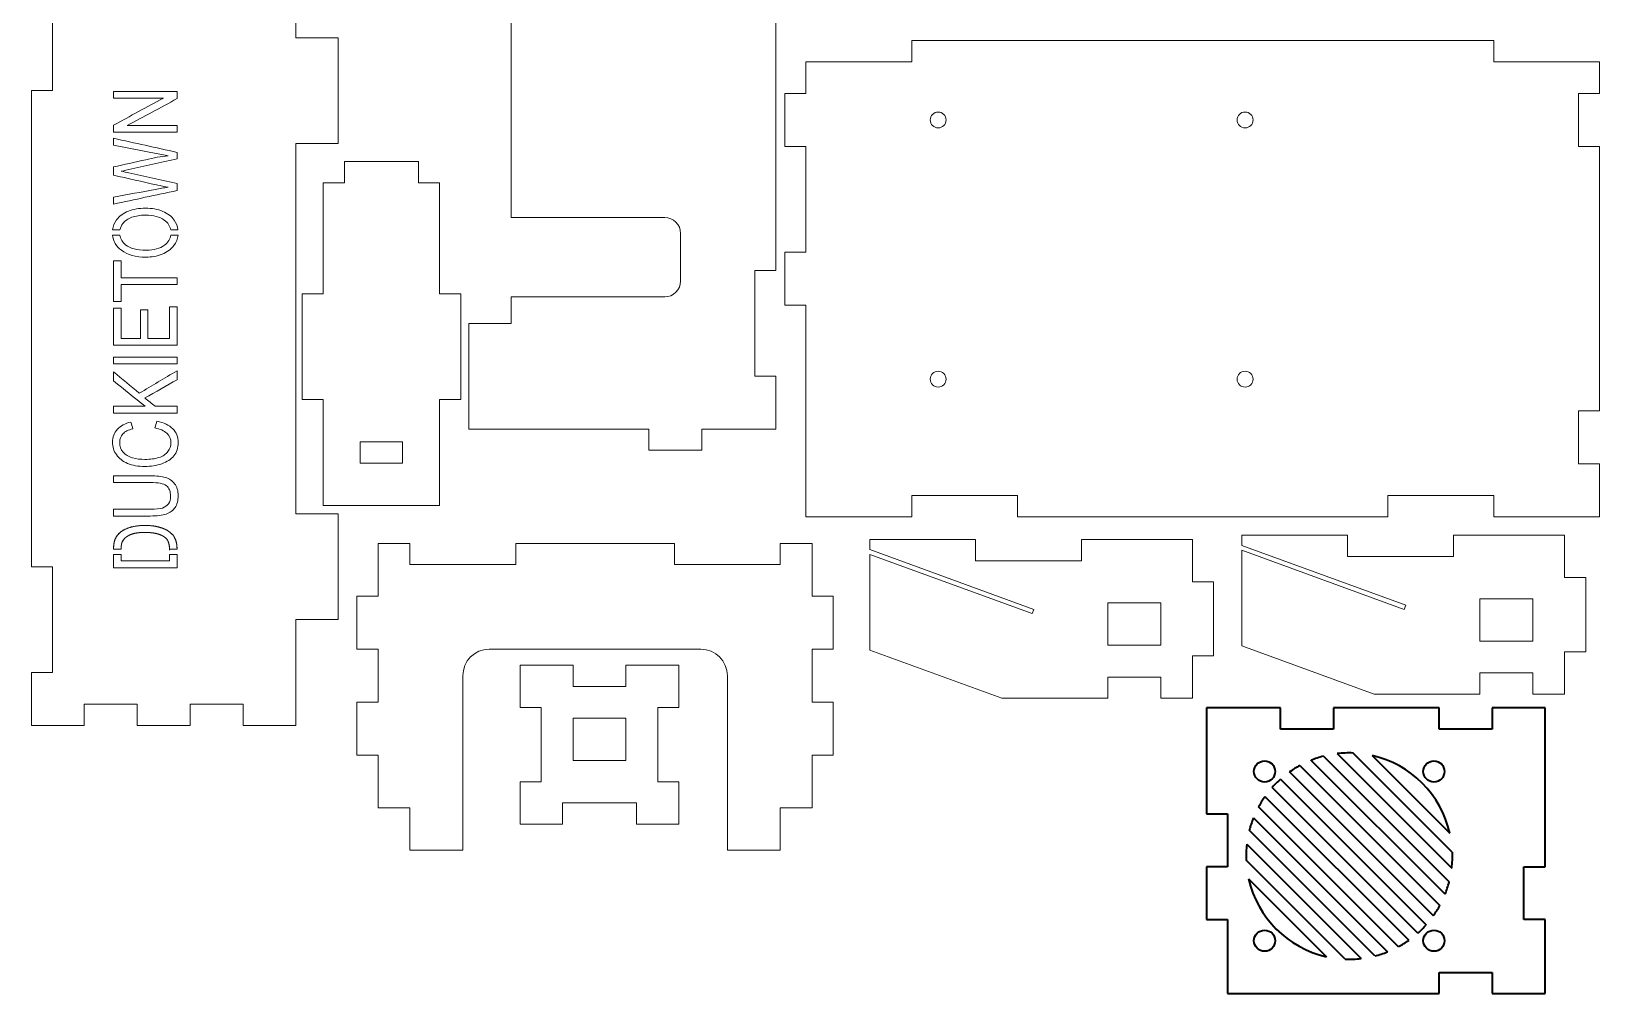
# Model space of a CAD drawing. Header units: millimetres. Extents: x -19 to 277, y -363 to 19.
# Drawn here: x -18.9 to 277.4, y -362.9 to -181 of the extents above; entities that cross this region are included whole.
import ezdxf

# ---------------------------------------------------------------- set-up
doc = ezdxf.new("R2010")
doc.units = ezdxf.units.MM
doc.layers.add('1', color=7, linetype='Continuous', true_color=0xffffff)

msp = doc.modelspace()

# ---------------------------------------------------------------- linework, layer by layer
at = {"layer": '1', "color": 252, "linetype": 'Continuous', "lineweight": 13}
for p, q in [((71.76, -126.16), (71.76, -216.16)), ((71.76, -126.16), (71.76, -216.16)), ((121.76, -226.16), (121.76, -136.16)), ((121.76, -226.16), (121.76, -136.16)), ((31.07, -182.16), (31.07, -162.16)), ((31.07, -182.16), (31.07, -162.16)), ((-14.93, -172.16), (-14.93, -192.16)), ((-14.93, -172.16), (-14.93, -192.16)), ((39.07, -182.16), (31.07, -182.16)), ((39.07, -182.16), (31.07, -182.16)), ((39.07, -202.16), (39.07, -182.16)), ((39.07, -202.16), (39.07, -182.16)), ((257.43, -182.71), (147.43, -182.71)), ((147.43, -182.71), (147.43, -186.71)), ((257.43, -182.71), (147.43, -182.71)), ((147.43, -182.71), (147.43, -186.71)), ((257.43, -186.71), (257.43, -182.71)), ((257.43, -186.71), (257.43, -182.71)), ((127.43, -186.71), (127.43, -192.71)), ((127.43, -186.71), (127.43, -192.71)), ((147.43, -186.71), (127.43, -186.71)), ((147.43, -186.71), (127.43, -186.71)), ((277.43, -186.71), (257.43, -186.71)), ((277.43, -186.71), (257.43, -186.71)), ((277.43, -192.71), (277.43, -186.71)), ((277.43, -192.71), (277.43, -186.71)), ((-14.93, -192.16), (-18.93, -192.16)), ((-18.93, -192.16), (-18.93, -282.16)), ((-14.93, -192.16), (-18.93, -192.16)), ((-18.93, -192.16), (-18.93, -282.16)), ((127.43, -192.71), (123.43, -192.71)), ((123.43, -192.71), (123.43, -202.71)), ((127.43, -192.71), (123.43, -192.71)), ((123.43, -192.71), (123.43, -202.71)), ((273.43, -192.71), (277.43, -192.71)), ((273.43, -202.71), (273.43, -192.71)), ((273.43, -202.71), (273.43, -192.71)), ((273.43, -192.71), (277.43, -192.71)), ((31.07, -202.16), (39.07, -202.16)), ((31.07, -272.16), (31.07, -202.16)), ((31.07, -202.16), (39.07, -202.16)), ((31.07, -272.16), (31.07, -202.16)), ((123.43, -202.71), (127.43, -202.71)), ((123.43, -202.71), (127.43, -202.71)), ((127.43, -202.71), (127.43, -222.71)), ((127.43, -202.71), (127.43, -222.71)), ((277.43, -202.71), (273.43, -202.71)), ((277.43, -202.71), (273.43, -202.71)), ((277.43, -252.71), (277.43, -202.71)), ((277.43, -252.71), (277.43, -202.71)), ((40.22, -205.58), (54.22, -205.58)), ((40.22, -209.58), (40.22, -205.58)), ((40.22, -205.58), (54.22, -205.58)), ((40.22, -209.58), (40.22, -205.58)), ((54.22, -205.58), (54.22, -209.58)), ((54.22, -205.58), (54.22, -209.58)), ((36.22, -230.58), (36.22, -209.58)), ((36.22, -209.58), (40.22, -209.58)), ((36.22, -230.58), (36.22, -209.58)), ((36.22, -209.58), (40.22, -209.58)), ((54.22, -209.58), (58.22, -209.58)), ((54.22, -209.58), (58.22, -209.58)), ((58.22, -209.58), (58.22, -230.58)), ((58.22, -209.58), (58.22, -230.58)), ((71.76, -216.16), (100.76, -216.16)), ((71.76, -216.16), (100.76, -216.16)), ((-2.19, -218.46), (-3.57, -218.46)), ((-2.19, -218.46), (-3.57, -218.46)), ((8.77, -218.46), (7.4, -218.46)), ((8.77, -218.46), (7.4, -218.46)), ((103.76, -219.16), (103.76, -228.16)), ((103.76, -219.16), (103.76, -228.16)), ((-3.59, -219.46), (-2.21, -219.46)), ((-3.59, -219.46), (-2.21, -219.46)), ((7.42, -219.46), (8.79, -219.46)), ((7.42, -219.46), (8.79, -219.46)), ((123.43, -222.71), (123.43, -232.71)), ((123.43, -222.71), (123.43, -232.71)), ((127.43, -222.71), (123.43, -222.71)), ((127.43, -222.71), (123.43, -222.71)), ((117.76, -246.16), (117.76, -226.16)), ((117.76, -226.16), (121.76, -226.16)), ((117.76, -246.16), (117.76, -226.16)), ((117.76, -226.16), (121.76, -226.16)), ((32.22, -250.58), (32.22, -230.58)), ((32.22, -230.58), (36.22, -230.58)), ((32.22, -250.58), (32.22, -230.58)), ((32.22, -230.58), (36.22, -230.58)), ((58.22, -230.58), (62.22, -230.58)), ((58.22, -230.58), (62.22, -230.58)), ((62.22, -230.58), (62.22, -250.58)), ((62.22, -230.58), (62.22, -250.58)), ((71.76, -231.16), (71.76, -236.16)), ((100.76, -231.16), (71.76, -231.16)), ((100.76, -231.16), (71.76, -231.16)), ((71.76, -231.16), (71.76, -236.16)), ((123.43, -232.71), (127.43, -232.71)), ((123.43, -232.71), (127.43, -232.71)), ((127.43, -232.71), (127.43, -272.71)), ((127.43, -232.71), (127.43, -272.71)), ((63.76, -236.16), (63.76, -256.16)), ((71.76, -236.16), (63.76, -236.16)), ((71.76, -236.16), (63.76, -236.16)), ((63.76, -236.16), (63.76, -256.16)), ((121.76, -246.16), (117.76, -246.16)), ((121.76, -246.16), (117.76, -246.16)), ((121.76, -256.16), (121.76, -246.16)), ((121.76, -256.16), (121.76, -246.16)), ((36.22, -250.58), (32.22, -250.58)), ((36.22, -250.58), (32.22, -250.58)), ((36.22, -270.58), (36.22, -250.58)), ((36.22, -270.58), (36.22, -250.58)), ((58.22, -250.58), (58.22, -270.58)), ((62.22, -250.58), (58.22, -250.58)), ((62.22, -250.58), (58.22, -250.58)), ((58.22, -250.58), (58.22, -270.58)), ((273.43, -252.71), (277.43, -252.71)), ((273.43, -252.71), (277.43, -252.71)), ((273.43, -262.71), (273.43, -252.71)), ((273.43, -262.71), (273.43, -252.71)), ((63.76, -256.16), (97.76, -256.16)), ((63.76, -256.16), (97.76, -256.16)), ((97.76, -256.16), (97.76, -260.16)), ((97.76, -256.16), (97.76, -260.16)), ((107.76, -256.16), (121.76, -256.16)), ((107.76, -256.16), (121.76, -256.16)), ((107.76, -260.16), (107.76, -256.16)), ((107.76, -260.16), (107.76, -256.16)), ((51.22, -258.58), (43.22, -258.58)), ((43.22, -258.58), (43.22, -262.58)), ((51.22, -258.58), (43.22, -258.58)), ((43.22, -258.58), (43.22, -262.58)), ((51.22, -262.58), (51.22, -258.58)), ((51.22, -262.58), (51.22, -258.58)), ((97.76, -260.16), (107.76, -260.16)), ((97.76, -260.16), (107.76, -260.16)), ((43.22, -262.58), (51.22, -262.58)), ((43.22, -262.58), (51.22, -262.58)), ((277.43, -262.71), (273.43, -262.71)), ((277.43, -262.71), (273.43, -262.71)), ((277.43, -272.71), (277.43, -262.71)), ((277.43, -272.71), (277.43, -262.71)), ((147.43, -268.71), (167.43, -268.71)), ((147.43, -272.71), (147.43, -268.71)), ((147.43, -272.71), (147.43, -268.71)), ((147.43, -268.71), (167.43, -268.71)), ((167.43, -268.71), (167.43, -272.71)), ((167.43, -268.71), (167.43, -272.71)), ((237.43, -272.71), (237.43, -268.71)), ((237.43, -272.71), (237.43, -268.71)), ((237.43, -268.71), (257.43, -268.71)), ((237.43, -268.71), (257.43, -268.71)), ((257.43, -268.71), (257.43, -272.71)), ((257.43, -268.71), (257.43, -272.71)), ((39.07, -272.16), (31.07, -272.16)), ((39.07, -272.16), (31.07, -272.16)), ((58.22, -270.58), (36.22, -270.58)), ((58.22, -270.58), (36.22, -270.58)), ((39.07, -292.16), (39.07, -272.16)), ((39.07, -292.16), (39.07, -272.16)), ((127.43, -272.71), (147.43, -272.71)), ((127.43, -272.71), (147.43, -272.71)), ((167.43, -272.71), (237.43, -272.71)), ((167.43, -272.71), (237.43, -272.71)), ((257.43, -272.71), (277.43, -272.71)), ((257.43, -272.71), (277.43, -272.71)), ((52.6, -277.76), (46.6, -277.76)), ((52.6, -277.76), (46.6, -277.76)), ((46.6, -277.76), (46.6, -287.76)), ((46.6, -277.76), (46.6, -287.76)), ((52.6, -281.76), (52.6, -277.76)), ((52.6, -281.76), (52.6, -277.76)), ((102.6, -277.76), (72.6, -277.76)), ((102.6, -277.76), (72.6, -277.76)), ((72.6, -277.76), (72.6, -281.76)), ((72.6, -277.76), (72.6, -281.76)), ((102.6, -281.76), (102.6, -277.76)), ((102.6, -281.76), (102.6, -277.76)), ((128.6, -277.76), (122.6, -277.76)), ((128.6, -277.76), (122.6, -277.76)), ((122.6, -277.76), (122.6, -281.76)), ((122.6, -277.76), (122.6, -281.76)), ((128.6, -287.76), (128.6, -277.76)), ((128.6, -287.76), (128.6, -277.76)), ((139.49, -277.02), (139.49, -278.93)), ((159.49, -277.02), (139.49, -277.02)), ((159.49, -277.02), (139.49, -277.02)), ((139.49, -277.02), (139.49, -278.93)), ((159.49, -281.02), (159.49, -277.02)), ((159.49, -281.02), (159.49, -277.02)), ((200.49, -277.02), (179.49, -277.02)), ((200.49, -277.02), (179.49, -277.02)), ((179.49, -277.02), (179.49, -281.02)), ((179.49, -277.02), (179.49, -281.02)), ((200.49, -285.02), (200.49, -277.02)), ((200.49, -285.02), (200.49, -277.02)), ((209.8, -276.23), (209.8, -278.14)), ((229.8, -276.23), (209.8, -276.23)), ((229.8, -276.23), (209.8, -276.23)), ((209.8, -276.23), (209.8, -278.14)), ((209.8, -278.14), (240.81, -289.42)), ((209.8, -278.14), (240.81, -289.42)), ((229.8, -280.23), (229.8, -276.23)), ((229.8, -280.23), (229.8, -276.23)), ((270.8, -276.23), (249.8, -276.23)), ((270.8, -276.23), (249.8, -276.23)), ((249.8, -276.23), (249.8, -280.23)), ((249.8, -276.23), (249.8, -280.23)), ((270.8, -284.23), (270.8, -276.23)), ((270.8, -284.23), (270.8, -276.23)), ((-1.98, -278.86), (-3.4, -278.86)), ((-1.98, -278.86), (-3.4, -278.86)), ((-3.4, -279.86), (-1.98, -279.86)), ((-3.4, -279.86), (-1.98, -279.86)), ((8.6, -278.86), (7.19, -278.86)), ((7.19, -278.86), (7.19, -279.02)), ((8.6, -278.86), (7.19, -278.86)), ((7.19, -278.86), (7.19, -279.02)), ((7.19, -279.86), (8.6, -279.86)), ((7.19, -279.86), (8.6, -279.86)), ((139.49, -278.93), (170.5, -290.22)), ((139.49, -278.93), (170.5, -290.22)), ((170.21, -291.01), (139.49, -279.83)), ((139.49, -279.83), (139.49, -297.92)), ((170.21, -291.01), (139.49, -279.83)), ((139.49, -279.83), (139.49, -297.92)), ((179.49, -281.02), (159.49, -281.02)), ((179.49, -281.02), (159.49, -281.02)), ((240.52, -290.22), (209.8, -279.04)), ((209.8, -279.04), (209.8, -297.13)), ((240.52, -290.22), (209.8, -279.04)), ((209.8, -279.04), (209.8, -297.13)), ((249.8, -280.23), (229.8, -280.23)), ((249.8, -280.23), (229.8, -280.23)), ((-18.93, -282.16), (-14.93, -282.16)), ((-18.93, -282.16), (-14.93, -282.16)), ((-14.93, -282.16), (-14.93, -302.16)), ((-14.93, -282.16), (-14.93, -302.16)), ((72.6, -281.76), (52.6, -281.76)), ((72.6, -281.76), (52.6, -281.76)), ((122.6, -281.76), (102.6, -281.76)), ((122.6, -281.76), (102.6, -281.76)), ((274.8, -284.23), (270.8, -284.23)), ((274.8, -284.23), (270.8, -284.23)), ((274.8, -298.23), (274.8, -284.23)), ((274.8, -298.23), (274.8, -284.23)), ((204.49, -285.02), (200.49, -285.02)), ((204.49, -285.02), (200.49, -285.02)), ((204.49, -299.02), (204.49, -285.02)), ((204.49, -299.02), (204.49, -285.02)), ((42.6, -287.76), (42.6, -297.76)), ((46.6, -287.76), (42.6, -287.76)), ((42.6, -287.76), (42.6, -297.76)), ((46.6, -287.76), (42.6, -287.76)), ((132.6, -287.76), (128.6, -287.76)), ((132.6, -287.76), (128.6, -287.76)), ((132.6, -297.76), (132.6, -287.76)), ((132.6, -297.76), (132.6, -287.76)), ((170.5, -290.22), (170.21, -291.01)), ((170.5, -290.22), (170.21, -291.01)), ((184.49, -289.02), (184.49, -297.02)), ((184.49, -289.02), (184.49, -297.02)), ((194.49, -289.02), (184.49, -289.02)), ((194.49, -289.02), (184.49, -289.02)), ((194.49, -297.02), (194.49, -289.02)), ((194.49, -297.02), (194.49, -289.02)), ((240.81, -289.42), (240.52, -290.22)), ((240.81, -289.42), (240.52, -290.22)), ((254.8, -288.23), (254.8, -296.23)), ((254.8, -288.23), (254.8, -296.23)), ((264.8, -288.23), (254.8, -288.23)), ((264.8, -288.23), (254.8, -288.23)), ((264.8, -296.23), (264.8, -288.23)), ((264.8, -296.23), (264.8, -288.23)), ((31.07, -312.16), (31.07, -292.16)), ((31.07, -292.16), (39.07, -292.16)), ((31.07, -292.16), (39.07, -292.16)), ((31.07, -312.16), (31.07, -292.16)), ((254.8, -296.23), (264.8, -296.23)), ((254.8, -296.23), (264.8, -296.23)), ((42.6, -297.76), (46.6, -297.76)), ((42.6, -297.76), (46.6, -297.76)), ((46.6, -297.76), (46.6, -307.76)), ((46.6, -297.76), (46.6, -307.76)), ((67.6, -297.76), (107.6, -297.76)), ((67.6, -297.76), (107.6, -297.76)), ((128.6, -307.76), (128.6, -297.76)), ((128.6, -307.76), (128.6, -297.76)), ((128.6, -297.76), (132.6, -297.76)), ((128.6, -297.76), (132.6, -297.76)), ((139.49, -297.92), (164.49, -307.02)), ((139.49, -297.92), (164.49, -307.02)), ((184.49, -297.02), (194.49, -297.02)), ((184.49, -297.02), (194.49, -297.02)), ((200.49, -299.02), (204.49, -299.02)), ((200.49, -307.02), (200.49, -299.02)), ((200.49, -299.02), (204.49, -299.02)), ((200.49, -307.02), (200.49, -299.02)), ((209.8, -297.13), (234.8, -306.23)), ((209.8, -297.13), (234.8, -306.23)), ((270.8, -298.23), (274.8, -298.23)), ((270.8, -306.23), (270.8, -298.23)), ((270.8, -298.23), (274.8, -298.23)), ((270.8, -306.23), (270.8, -298.23)), ((-14.93, -302.16), (-18.93, -302.16)), ((-14.93, -302.16), (-18.93, -302.16)), ((-18.93, -302.16), (-18.93, -312.16)), ((-18.93, -302.16), (-18.93, -312.16)), ((73.43, -300.8), (73.43, -308.8)), ((73.43, -300.8), (73.43, -308.8)), ((83.43, -300.8), (73.43, -300.8)), ((83.43, -300.8), (73.43, -300.8)), ((83.43, -304.8), (83.43, -300.8)), ((83.43, -304.8), (83.43, -300.8)), ((93.43, -300.8), (93.43, -304.8)), ((103.43, -300.8), (93.43, -300.8)), ((93.43, -300.8), (93.43, -304.8)), ((103.43, -300.8), (93.43, -300.8)), ((103.43, -308.8), (103.43, -300.8)), ((103.43, -308.8), (103.43, -300.8)), ((254.8, -306.23), (254.8, -302.23)), ((254.8, -306.23), (254.8, -302.23)), ((254.8, -302.23), (264.8, -302.23)), ((254.8, -302.23), (264.8, -302.23)), ((264.8, -302.23), (264.8, -306.23)), ((264.8, -302.23), (264.8, -306.23)), ((62.6, -335.76), (62.6, -302.76)), ((62.6, -335.76), (62.6, -302.76)), ((93.43, -304.8), (83.43, -304.8)), ((93.43, -304.8), (83.43, -304.8)), ((112.6, -302.76), (112.6, -335.76)), ((112.6, -302.76), (112.6, -335.76)), ((184.49, -307.02), (184.49, -303.02)), ((184.49, -307.02), (184.49, -303.02)), ((184.49, -303.02), (194.49, -303.02)), ((184.49, -303.02), (194.49, -303.02)), ((194.49, -303.02), (194.49, -307.02)), ((194.49, -303.02), (194.49, -307.02)), ((-8.93, -308.16), (1.07, -308.16)), ((-8.93, -312.16), (-8.93, -308.16)), ((-8.93, -308.16), (1.07, -308.16)), ((-8.93, -312.16), (-8.93, -308.16)), ((1.07, -308.16), (1.07, -312.16)), ((1.07, -308.16), (1.07, -312.16)), ((11.07, -312.16), (11.07, -308.16)), ((11.07, -312.16), (11.07, -308.16)), ((11.07, -308.16), (21.07, -308.16)), ((11.07, -308.16), (21.07, -308.16)), ((21.07, -308.16), (21.07, -312.16)), ((21.07, -308.16), (21.07, -312.16)), ((42.6, -307.76), (42.6, -317.76)), ((46.6, -307.76), (42.6, -307.76)), ((46.6, -307.76), (42.6, -307.76)), ((42.6, -307.76), (42.6, -317.76)), ((132.6, -307.76), (128.6, -307.76)), ((132.6, -307.76), (128.6, -307.76)), ((132.6, -317.76), (132.6, -307.76)), ((132.6, -317.76), (132.6, -307.76)), ((164.49, -307.02), (184.49, -307.02)), ((164.49, -307.02), (184.49, -307.02)), ((194.49, -307.02), (200.49, -307.02)), ((194.49, -307.02), (200.49, -307.02)), ((234.8, -306.23), (254.8, -306.23)), ((234.8, -306.23), (254.8, -306.23)), ((264.8, -306.23), (270.8, -306.23)), ((264.8, -306.23), (270.8, -306.23)), ((73.43, -308.8), (77.43, -308.8)), ((73.43, -308.8), (77.43, -308.8)), ((77.43, -308.8), (77.43, -322.8)), ((77.43, -308.8), (77.43, -322.8)), ((83.43, -310.8), (83.43, -318.8)), ((93.43, -310.8), (83.43, -310.8)), ((83.43, -310.8), (83.43, -318.8)), ((93.43, -310.8), (83.43, -310.8)), ((93.43, -318.8), (93.43, -310.8)), ((93.43, -318.8), (93.43, -310.8)), ((99.43, -322.8), (99.43, -308.8)), ((99.43, -322.8), (99.43, -308.8)), ((99.43, -308.8), (103.43, -308.8)), ((99.43, -308.8), (103.43, -308.8)), ((-18.93, -312.16), (-8.93, -312.16)), ((-18.93, -312.16), (-8.93, -312.16)), ((1.07, -312.16), (11.07, -312.16)), ((1.07, -312.16), (11.07, -312.16)), ((21.07, -312.16), (31.07, -312.16)), ((21.07, -312.16), (31.07, -312.16)), ((42.6, -317.76), (46.6, -317.76)), ((42.6, -317.76), (46.6, -317.76)), ((46.6, -317.76), (46.6, -327.76)), ((46.6, -317.76), (46.6, -327.76)), ((83.43, -318.8), (93.43, -318.8)), ((83.43, -318.8), (93.43, -318.8)), ((128.6, -327.76), (128.6, -317.76)), ((128.6, -317.76), (132.6, -317.76)), ((128.6, -327.76), (128.6, -317.76)), ((128.6, -317.76), (132.6, -317.76)), ((73.43, -322.8), (73.43, -330.8)), ((73.43, -322.8), (73.43, -330.8)), ((77.43, -322.8), (73.43, -322.8)), ((77.43, -322.8), (73.43, -322.8)), ((103.43, -322.8), (99.43, -322.8)), ((103.43, -322.8), (99.43, -322.8)), ((103.43, -330.8), (103.43, -322.8)), ((103.43, -330.8), (103.43, -322.8)), ((46.6, -327.76), (52.6, -327.76)), ((46.6, -327.76), (52.6, -327.76)), ((52.6, -327.76), (52.6, -335.76)), ((52.6, -327.76), (52.6, -335.76)), ((81.43, -330.8), (81.43, -326.8)), ((81.43, -330.8), (81.43, -326.8)), ((81.43, -326.8), (95.43, -326.8)), ((81.43, -326.8), (95.43, -326.8)), ((95.43, -326.8), (95.43, -330.8)), ((95.43, -326.8), (95.43, -330.8)), ((122.6, -327.76), (128.6, -327.76)), ((122.6, -327.76), (128.6, -327.76)), ((122.6, -335.76), (122.6, -327.76)), ((122.6, -335.76), (122.6, -327.76)), ((73.43, -330.8), (81.43, -330.8)), ((73.43, -330.8), (81.43, -330.8)), ((95.43, -330.8), (103.43, -330.8)), ((95.43, -330.8), (103.43, -330.8)), ((52.6, -335.76), (62.6, -335.76)), ((52.6, -335.76), (62.6, -335.76)), ((112.6, -335.76), (122.6, -335.76)), ((112.6, -335.76), (122.6, -335.76))]:
    msp.add_line(p, q, dxfattribs=at)
at = {"layer": '1', "color": 252, "linetype": 'Continuous', "lineweight": 35}
for p, q in [((203.11, -308.87), (203.11, -328.87)), ((203.11, -308.87), (203.11, -328.87)), ((217.11, -308.87), (203.11, -308.87)), ((217.11, -308.87), (203.11, -308.87)), ((217.11, -312.87), (217.11, -308.87)), ((217.11, -312.87), (217.11, -308.87)), ((247.11, -308.87), (227.11, -308.87)), ((227.11, -308.87), (227.11, -312.87)), ((227.11, -308.87), (227.11, -312.87)), ((247.11, -308.87), (227.11, -308.87)), ((247.11, -312.87), (247.11, -308.87)), ((247.11, -312.87), (247.11, -308.87)), ((267.11, -308.87), (257.11, -308.87)), ((257.11, -308.87), (257.11, -312.87)), ((267.11, -308.87), (257.11, -308.87)), ((257.11, -308.87), (257.11, -312.87)), ((267.11, -338.87), (267.11, -308.87)), ((267.11, -338.87), (267.11, -308.87)), ((227.11, -312.87), (217.11, -312.87)), ((227.11, -312.87), (217.11, -312.87)), ((257.11, -312.87), (247.11, -312.87)), ((257.11, -312.87), (247.11, -312.87)), ((220.77, -319.75), (247.22, -346.21)), ((220.77, -319.75), (247.22, -346.21)), ((248.22, -344.09), (222.88, -318.76)), ((248.22, -344.09), (222.88, -318.76)), ((225.23, -317.99), (248.99, -341.75)), ((225.23, -317.99), (248.99, -341.75)), ((227.85, -317.5), (249.47, -339.13)), ((227.85, -317.5), (249.47, -339.13)), ((249.59, -336.13), (230.84, -317.38)), ((249.59, -336.13), (230.84, -317.38)), ((234.42, -317.85), (249.12, -332.55)), ((234.42, -317.85), (249.12, -332.55)), ((217.12, -322.32), (244.65, -349.86)), ((217.12, -322.32), (244.65, -349.86)), ((246.03, -348.13), (218.85, -320.95)), ((246.03, -348.13), (218.85, -320.95)), ((214.18, -325.61), (241.36, -352.79)), ((214.18, -325.61), (241.36, -352.79)), ((243.09, -351.41), (215.56, -323.88)), ((243.09, -351.41), (215.56, -323.88)), ((203.11, -328.87), (207.11, -328.87)), ((203.11, -328.87), (207.11, -328.87)), ((207.11, -328.87), (207.11, -338.87)), ((207.11, -328.87), (207.11, -338.87)), ((239.45, -353.99), (212.99, -327.53)), ((239.45, -353.99), (212.99, -327.53)), ((211.99, -329.65), (237.33, -354.98)), ((211.99, -329.65), (237.33, -354.98)), ((210.74, -334.61), (232.36, -356.24)), ((210.74, -334.61), (232.36, -356.24)), ((234.98, -355.75), (211.23, -331.99)), ((234.98, -355.75), (211.23, -331.99)), ((229.37, -356.36), (210.62, -337.61)), ((229.37, -356.36), (210.62, -337.61)), ((203.11, -338.87), (203.11, -348.87)), ((203.11, -338.87), (203.11, -348.87)), ((207.11, -338.87), (203.11, -338.87)), ((207.11, -338.87), (203.11, -338.87)), ((263.11, -348.87), (263.11, -338.87)), ((263.11, -338.87), (267.11, -338.87)), ((263.11, -338.87), (267.11, -338.87)), ((263.11, -348.87), (263.11, -338.87)), ((211.09, -341.19), (225.79, -355.89)), ((211.09, -341.19), (225.79, -355.89)), ((203.11, -348.87), (207.11, -348.87)), ((203.11, -348.87), (207.11, -348.87)), ((207.11, -348.87), (207.11, -362.87)), ((207.11, -348.87), (207.11, -362.87)), ((267.11, -348.87), (263.11, -348.87)), ((267.11, -348.87), (263.11, -348.87)), ((267.11, -362.87), (267.11, -348.87)), ((267.11, -362.87), (267.11, -348.87)), ((247.11, -358.87), (257.11, -358.87)), ((247.11, -362.87), (247.11, -358.87)), ((247.11, -358.87), (257.11, -358.87)), ((247.11, -362.87), (247.11, -358.87)), ((257.11, -358.87), (257.11, -362.87)), ((257.11, -358.87), (257.11, -362.87)), ((207.11, -362.87), (247.11, -362.87)), ((207.11, -362.87), (247.11, -362.87)), ((257.11, -362.87), (267.11, -362.87)), ((257.11, -362.87), (267.11, -362.87))]:
    msp.add_line(p, q, dxfattribs=at)
at = {"layer": '1', "color": 252, "linetype": 'Continuous', "lineweight": 13}
for centre in [(152.43, -197.71), (152.43, -197.71), (210.43, -197.71), (210.43, -197.71), (152.43, -246.71), (152.43, -246.71), (210.43, -246.71), (210.43, -246.71)]:
    msp.add_circle(centre, 1.5, dxfattribs=at)
at = {"layer": '1', "color": 252, "linetype": 'Continuous', "lineweight": 35}
for centre in [(214.11, -320.87), (214.11, -320.87), (246.11, -320.87), (246.11, -320.87), (214.11, -352.87), (214.11, -352.87), (246.11, -352.87), (246.11, -352.87)]:
    msp.add_circle(centre, 2, dxfattribs=at)
at = {"layer": '1', "color": 252, "linetype": 'Continuous', "lineweight": 13}
for centre, radius, start, end in [((100.76, -219.16), 3, 0, 90), ((100.76, -219.16), 3, 0, 90), ((100.76, -228.16), 3, 270, 0), ((100.76, -228.16), 3, 270, 0), ((67.6, -302.76), 5, 90, 180), ((67.6, -302.76), 5, 90, 180), ((107.6, -302.76), 5, 0, 90), ((107.6, -302.76), 5, 0, 90)]:
    msp.add_arc(centre, radius, start, end, dxfattribs=at)
at = {"layer": '1', "color": 252, "linetype": 'Continuous', "lineweight": 35}
for start, end in [(118.6173, 125.2569), (118.6173, 125.2569), (104.4898, 111.742), (104.4898, 111.742), (87.8334, 96.6464), (87.8334, 96.6464), (12.7958, 77.2042), (12.7958, 77.2042), (131.7662, 138.2338), (131.7662, 138.2338), (144.7431, 151.3827), (144.7431, 151.3827), (158.258, 165.5102), (158.258, 165.5102), (173.3536, 182.1666), (173.3536, 182.1666), (353.3536, 2.1666), (353.3536, 2.1666), (192.7958, 257.2042), (192.7958, 257.2042), (338.258, 345.5102), (338.258, 345.5102), (324.7431, 331.3827), (324.7431, 331.3827), (311.7662, 318.2338), (311.7662, 318.2338), (284.4898, 291.742), (284.4898, 291.742), (298.6173, 305.2569), (298.6173, 305.2569), (267.8334, 276.6464), (267.8334, 276.6464)]:
    msp.add_arc((230.11, -336.87), 19.5, start, end, dxfattribs=at)
at = {"layer": '1', "color": 252, "linetype": 'Continuous', "lineweight": 13}
for points, degree in [([(-3.4, -193.59), (-3.4, -193.18), (-3.4, -192.77), (-3.4, -192.36)], 3), ([(-3.4, -192.36), (0.6, -192.36), (4.6, -192.36), (8.6, -192.36)], 3), ([(-3.4, -192.36), (0.6, -192.36), (4.6, -192.36), (8.6, -192.36)], 3), ([(-3.4, -193.59), (-3.4, -193.18), (-3.4, -192.77), (-3.4, -192.36)], 3), ([(8.6, -192.36), (8.6, -192.8), (8.6, -193.24), (8.6, -193.68)], 3), ([(8.6, -192.36), (8.6, -192.8), (8.6, -193.24), (8.6, -193.68)], 3), ([(-3.4, -198.68), (-0.26, -196.98), (2.88, -195.29), (6.03, -193.59)], 3), ([(-3.4, -198.68), (-0.26, -196.98), (2.88, -195.29), (6.03, -193.59)], 3), ([(6.03, -193.59), (2.88, -193.59), (-0.26, -193.59), (-3.4, -193.59)], 3), ([(6.03, -193.59), (2.88, -193.59), (-0.26, -193.59), (-3.4, -193.59)], 3), ([(8.6, -193.68), (5.46, -195.37), (2.32, -197.07), (-0.83, -198.76)], 3), ([(8.6, -193.68), (5.46, -195.37), (2.32, -197.07), (-0.83, -198.76)], 3), ([(-3.4, -199.99), (-3.4, -199.55), (-3.4, -199.11), (-3.4, -198.68)], 3), ([(-3.4, -199.99), (-3.4, -199.55), (-3.4, -199.11), (-3.4, -198.68)], 3), ([(8.6, -199.99), (4.6, -199.99), (0.6, -199.99), (-3.4, -199.99)], 3), ([(8.6, -199.99), (4.6, -199.99), (0.6, -199.99), (-3.4, -199.99)], 3), ([(-3.4, -201.17), (0.6, -202.06), (4.6, -202.94), (8.6, -203.83)], 3), ([(-3.4, -201.17), (0.6, -202.06), (4.6, -202.94), (8.6, -203.83)], 3), ([(-3.4, -202.46), (-3.4, -202.03), (-3.4, -201.6), (-3.4, -201.17)], 3), ([(-3.4, -202.46), (-3.4, -202.03), (-3.4, -201.6), (-3.4, -201.17)], 3), ([(-0.83, -198.76), (2.32, -198.76), (5.46, -198.76), (8.6, -198.76)], 3), ([(-0.83, -198.76), (2.32, -198.76), (5.46, -198.76), (8.6, -198.76)], 3), ([(8.6, -198.76), (8.6, -199.17), (8.6, -199.58), (8.6, -199.99)], 3), ([(8.6, -198.76), (8.6, -199.17), (8.6, -199.58), (8.6, -199.99)], 3), ([(8.6, -203.83), (8.6, -204.24), (8.6, -204.65), (8.6, -205.06)], 3), ([(8.6, -203.83), (8.6, -204.24), (8.6, -204.65), (8.6, -205.06)], 3), ([(-3.4, -208.14), (-3.4, -207.63), (-3.4, -207.11), (-3.4, -206.6)], 3), ([(-3.4, -208.14), (-3.4, -207.63), (-3.4, -207.11), (-3.4, -206.6)], 3), ([(8.6, -209.74), (8.6, -210.18), (8.6, -210.61), (8.6, -211.05)], 3), ([(8.6, -209.74), (8.6, -210.18), (8.6, -210.61), (8.6, -211.05)], 3), ([(8.6, -211.05), (4.6, -211.91), (0.6, -212.76), (-3.4, -213.62)], 3), ([(8.6, -211.05), (4.6, -211.91), (0.6, -212.76), (-3.4, -213.62)], 3), ([(-3.4, -213.62), (-3.4, -213.18), (-3.4, -212.74), (-3.4, -212.3)], 3), ([(-3.4, -213.62), (-3.4, -213.18), (-3.4, -212.74), (-3.4, -212.3)], 3), ([(8.07, -216.67), (8.45, -217.23), (8.69, -217.83), (8.77, -218.46)], 3), ([(8.07, -216.67), (8.45, -217.23), (8.69, -217.83), (8.77, -218.46)], 3), ([(-1.92, -222.35), (-2.92, -221.59), (-3.48, -220.63), (-3.59, -219.46)], 3), ([(-1.92, -222.35), (-2.92, -221.59), (-3.48, -220.63), (-3.59, -219.46)], 3), ([(6.2, -221.39), (6.9, -220.86), (7.31, -220.22), (7.42, -219.46)], 3), ([(6.2, -221.39), (6.9, -220.86), (7.31, -220.22), (7.42, -219.46)], 3), ([(-3.4, -224.33), (-2.92, -224.33), (-2.45, -224.33), (-1.98, -224.33)], 3), ([(-3.4, -232), (-3.4, -229.44), (-3.4, -226.88), (-3.4, -224.33)], 3), ([(-3.4, -232), (-3.4, -229.44), (-3.4, -226.88), (-3.4, -224.33)], 3), ([(-3.4, -224.33), (-2.92, -224.33), (-2.45, -224.33), (-1.98, -224.33)], 3), ([(-1.98, -224.33), (-1.98, -225.39), (-1.98, -226.46), (-1.98, -227.53)], 3), ([(-1.98, -224.33), (-1.98, -225.39), (-1.98, -226.46), (-1.98, -227.53)], 3), ([(-1.98, -227.53), (1.55, -227.53), (5.08, -227.53), (8.6, -227.53)], 3), ([(-1.98, -227.53), (1.55, -227.53), (5.08, -227.53), (8.6, -227.53)], 3), ([(8.6, -227.53), (8.6, -227.96), (8.6, -228.38), (8.6, -228.81)], 3), ([(8.6, -227.53), (8.6, -227.96), (8.6, -228.38), (8.6, -228.81)], 3), ([(8.6, -228.81), (5.08, -228.81), (1.55, -228.81), (-1.98, -228.81)], 3), ([(8.6, -228.81), (5.08, -228.81), (1.55, -228.81), (-1.98, -228.81)], 3), ([(-1.98, -228.81), (-1.98, -229.87), (-1.98, -230.94), (-1.98, -232)], 3), ([(-1.98, -228.81), (-1.98, -229.87), (-1.98, -230.94), (-1.98, -232)], 3), ([(-1.98, -232), (-2.45, -232), (-2.92, -232), (-3.4, -232)], 3), ([(-1.98, -232), (-2.45, -232), (-2.92, -232), (-3.4, -232)], 3), ([(-3.4, -233.27), (-2.92, -233.27), (-2.45, -233.27), (-1.98, -233.27)], 3), ([(-3.4, -240.27), (-3.4, -237.93), (-3.4, -235.6), (-3.4, -233.27)], 3), ([(-3.4, -240.27), (-3.4, -237.93), (-3.4, -235.6), (-3.4, -233.27)], 3), ([(-3.4, -233.27), (-2.92, -233.27), (-2.45, -233.27), (-1.98, -233.27)], 3), ([(-1.98, -233.27), (-1.98, -235.17), (-1.98, -237.08), (-1.98, -238.99)], 3), ([(-1.98, -233.27), (-1.98, -235.17), (-1.98, -237.08), (-1.98, -238.99)], 3), ([(1.7, -233.63), (2.17, -233.63), (2.63, -233.63), (3.1, -233.63)], 3), ([(1.7, -238.99), (1.7, -237.2), (1.7, -235.42), (1.7, -233.63)], 3), ([(1.7, -233.63), (2.17, -233.63), (2.63, -233.63), (3.1, -233.63)], 3), ([(1.7, -238.99), (1.7, -237.2), (1.7, -235.42), (1.7, -233.63)], 3), ([(3.1, -233.63), (3.1, -235.42), (3.1, -237.2), (3.1, -238.99)], 3), ([(3.1, -233.63), (3.1, -235.42), (3.1, -237.2), (3.1, -238.99)], 3), ([(7.19, -238.99), (7.19, -237.01), (7.19, -235.02), (7.19, -233.04)], 3), ([(7.19, -238.99), (7.19, -237.01), (7.19, -235.02), (7.19, -233.04)], 3), ([(7.19, -233.04), (7.66, -233.04), (8.13, -233.04), (8.6, -233.04)], 3), ([(7.19, -233.04), (7.66, -233.04), (8.13, -233.04), (8.6, -233.04)], 3), ([(8.6, -233.04), (8.6, -235.45), (8.6, -237.86), (8.6, -240.27)], 3), ([(8.6, -233.04), (8.6, -235.45), (8.6, -237.86), (8.6, -240.27)], 3), ([(-1.98, -238.99), (-0.75, -238.99), (0.47, -238.99), (1.7, -238.99)], 3), ([(-1.98, -238.99), (-0.75, -238.99), (0.47, -238.99), (1.7, -238.99)], 3), ([(3.1, -238.99), (4.46, -238.99), (5.83, -238.99), (7.19, -238.99)], 3), ([(3.1, -238.99), (4.46, -238.99), (5.83, -238.99), (7.19, -238.99)], 3), ([(8.6, -240.27), (4.6, -240.27), (0.6, -240.27), (-3.4, -240.27)], 3), ([(8.6, -240.27), (4.6, -240.27), (0.6, -240.27), (-3.4, -240.27)], 3), ([(-3.4, -243.83), (-3.4, -243.41), (-3.4, -242.98), (-3.4, -242.55)], 3), ([(-3.4, -242.55), (0.6, -242.55), (4.6, -242.55), (8.6, -242.55)], 3), ([(-3.4, -242.55), (0.6, -242.55), (4.6, -242.55), (8.6, -242.55)], 3), ([(-3.4, -243.83), (-3.4, -243.41), (-3.4, -242.98), (-3.4, -242.55)], 3), ([(8.6, -242.55), (8.6, -242.98), (8.6, -243.41), (8.6, -243.83)], 3), ([(8.6, -242.55), (8.6, -242.98), (8.6, -243.41), (8.6, -243.83)], 3), ([(8.6, -243.83), (4.6, -243.83), (0.6, -243.83), (-3.4, -243.83)], 3), ([(8.6, -243.83), (4.6, -243.83), (0.6, -243.83), (-3.4, -243.83)], 3), ([(-3.4, -247.03), (-3.4, -246.46), (-3.4, -245.88), (-3.4, -245.3)], 3), ([(-3.4, -247.03), (-3.4, -246.46), (-3.4, -245.88), (-3.4, -245.3)], 3), ([(-3.4, -245.3), (-1.78, -246.65), (-0.15, -248.01), (1.47, -249.36)], 3), ([(-3.4, -245.3), (-1.78, -246.65), (-0.15, -248.01), (1.47, -249.36)], 3), ([(1.47, -249.36), (3.85, -247.95), (6.22, -246.53), (8.6, -245.12)], 3), ([(1.47, -249.36), (3.85, -247.95), (6.22, -246.53), (8.6, -245.12)], 3), ([(8.6, -245.12), (8.6, -245.68), (8.6, -246.25), (8.6, -246.81)], 3), ([(8.6, -245.12), (8.6, -245.68), (8.6, -246.25), (8.6, -246.81)], 3), ([(2.56, -251.84), (0.57, -250.24), (-1.41, -248.64), (-3.4, -247.03)], 3), ([(2.56, -251.84), (0.57, -250.24), (-1.41, -248.64), (-3.4, -247.03)], 3), ([(8.6, -246.81), (6.58, -247.96), (4.56, -249.11), (2.53, -250.26)], 3), ([(8.6, -246.81), (6.58, -247.96), (4.56, -249.11), (2.53, -250.26)], 3), ([(-3.4, -253.12), (-3.4, -252.7), (-3.4, -252.27), (-3.4, -251.84)], 3), ([(-3.4, -253.12), (-3.4, -252.7), (-3.4, -252.27), (-3.4, -251.84)], 3), ([(-3.4, -251.84), (-1.41, -251.84), (0.57, -251.84), (2.56, -251.84)], 3), ([(-3.4, -251.84), (-1.41, -251.84), (0.57, -251.84), (2.56, -251.84)], 3), ([(2.53, -250.26), (3.17, -250.79), (3.81, -251.31), (4.45, -251.84)], 3), ([(2.53, -250.26), (3.17, -250.79), (3.81, -251.31), (4.45, -251.84)], 3), ([(4.45, -251.84), (5.83, -251.84), (7.22, -251.84), (8.6, -251.84)], 3), ([(4.45, -251.84), (5.83, -251.84), (7.22, -251.84), (8.6, -251.84)], 3), ([(8.6, -251.84), (8.6, -252.27), (8.6, -252.7), (8.6, -253.12)], 3), ([(8.6, -251.84), (8.6, -252.27), (8.6, -252.7), (8.6, -253.12)], 3), ([(8.6, -253.12), (4.6, -253.12), (0.6, -253.12), (-3.4, -253.12)], 3), ([(8.6, -253.12), (4.6, -253.12), (0.6, -253.12), (-3.4, -253.12)], 3), ([(-0.11, -254.81), (0.02, -255.23), (0.14, -255.65), (0.26, -256.07)], 3), ([(-0.11, -254.81), (0.02, -255.23), (0.14, -255.65), (0.26, -256.07)], 3), ([(4.4, -255.93), (4.53, -255.5), (4.66, -255.08), (4.8, -254.65)], 3), ([(4.4, -255.93), (4.53, -255.5), (4.66, -255.08), (4.8, -254.65)], 3), ([(-3.4, -266.25), (-3.4, -265.82), (-3.4, -265.39), (-3.4, -264.97)], 3), ([(-3.4, -266.25), (-3.4, -265.82), (-3.4, -265.39), (-3.4, -264.97)], 3), ([(-3.4, -272.58), (-3.4, -272.15), (-3.4, -271.73), (-3.4, -271.3)], 3), ([(-3.4, -272.58), (-3.4, -272.15), (-3.4, -271.73), (-3.4, -271.3)], 3), ([(-3.4, -282.36), (-3.4, -281.11), (-3.4, -279.86)], 2), ([(-3.4, -282.36), (-3.4, -281.53), (-3.4, -280.7), (-3.4, -279.86)], 3), ([(-1.98, -279.86), (-1.98, -280.27), (-1.98, -280.68), (-1.98, -281.08)], 3), ([(-1.98, -281.08), (1.08, -281.08), (4.13, -281.08), (7.19, -281.08)], 3), ([(-1.98, -281.08), (1.08, -281.08), (4.13, -281.08), (7.19, -281.08)], 3), ([(7.19, -281.08), (7.19, -280.68), (7.19, -280.27), (7.19, -279.86)], 3), ([(7.19, -281.08), (7.19, -280.68), (7.19, -280.27), (7.19, -279.86)], 3), ([(8.6, -279.86), (8.6, -280.7), (8.6, -281.53), (8.6, -282.36)], 3), ([(8.6, -279.86), (8.6, -281.11), (8.6, -282.36)], 2), ([(8.6, -282.36), (4.6, -282.36), (0.6, -282.36), (-3.4, -282.36)], 3), ([(8.6, -282.36), (4.6, -282.36), (0.6, -282.36), (-3.4, -282.36)], 3)]:
    msp.add_open_spline(points, degree=degree, dxfattribs=at)
for points, degree, knots in [([(6.93, -204.46), (6.17, -204.34), (5.3, -204.17), (1.74, -203.47), (-0.83, -202.97), (-3.4, -202.46)], 3, [0, 0, 0, 0, 0.276676, 0.276676, 1, 1, 1, 1]), ([(6.93, -204.46), (6.17, -204.34), (5.3, -204.17), (1.74, -203.47), (-0.83, -202.97), (-3.4, -202.46)], 3, [0, 0, 0, 0, 0.276676, 0.276676, 1, 1, 1, 1]), ([(-3.4, -206.6), (-1.37, -206.14), (0.65, -205.68), (4.18, -204.87), (5.6, -204.62), (6.93, -204.46)], 3, [0, 0, 0, 0, 0.573391, 0.573391, 1, 1, 1, 1]), ([(-3.4, -206.6), (-1.37, -206.14), (0.65, -205.68), (4.18, -204.87), (5.6, -204.62), (6.93, -204.46)], 3, [0, 0, 0, 0, 0.573391, 0.573391, 1, 1, 1, 1]), ([(8.6, -205.06), (5.56, -205.74), (2.51, -206.42), (-1.3, -207.27), (-1.77, -207.37), (-1.95, -207.41)], 3, [0, 0, 0, 0, 0.799422, 0.799422, 1, 1, 1, 1]), ([(8.6, -205.06), (5.56, -205.74), (2.51, -206.42), (-1.3, -207.27), (-1.77, -207.37), (-1.95, -207.41)], 3, [0, 0, 0, 0, 0.799422, 0.799422, 1, 1, 1, 1]), ([(-1.95, -207.41), (-1.4, -207.51), (-0.93, -207.6), (2.51, -208.37), (5.56, -209.06), (8.6, -209.74)], 3, [0, 0, 0, 0, 0.113051, 0.113051, 1, 1, 1, 1]), ([(-1.95, -207.41), (-1.4, -207.51), (-0.93, -207.6), (2.51, -208.37), (5.56, -209.06), (8.6, -209.74)], 3, [0, 0, 0, 0, 0.113051, 0.113051, 1, 1, 1, 1]), ([(6.93, -210.42), (5.64, -210.18), (4.9, -210.03), (2.01, -209.37), (-0.7, -208.76), (-3.4, -208.14)], 3, [0, 0, 0, 0, 0.06779, 0.06779, 1, 1, 1, 1]), ([(6.93, -210.42), (5.64, -210.18), (4.9, -210.03), (2.01, -209.37), (-0.7, -208.76), (-3.4, -208.14)], 3, [0, 0, 0, 0, 0.06779, 0.06779, 1, 1, 1, 1]), ([(-3.4, -212.3), (-0.77, -211.81), (1.85, -211.34), (5.29, -210.67), (6.11, -210.54), (6.93, -210.42)], 3, [0, 0, 0, 0, 0.760701, 0.760701, 1, 1, 1, 1]), ([(-3.4, -212.3), (-0.77, -211.81), (1.85, -211.34), (5.29, -210.67), (6.11, -210.54), (6.93, -210.42)], 3, [0, 0, 0, 0, 0.760701, 0.760701, 1, 1, 1, 1]), ([(-3.57, -218.46), (-3.49, -217.79), (-3.23, -217.16), (-2.29, -215.88), (-1.55, -215.33), (0.35, -214.58), (1.42, -214.39), (3.84, -214.39), (4.93, -214.59), (6.85, -215.38), (7.57, -215.94), (8.07, -216.67)], 3, [0, 0, 0, 0, 0.16399, 0.16399, 0.371461, 0.371461, 0.578933, 0.578933, 0.789323, 0.789323, 1, 1, 1, 1]), ([(-3.57, -218.46), (-3.49, -217.79), (-3.23, -217.16), (-2.29, -215.88), (-1.55, -215.33), (0.35, -214.58), (1.42, -214.39), (3.84, -214.39), (4.93, -214.59), (6.85, -215.38), (7.57, -215.94), (8.07, -216.67)], 3, [0, 0, 0, 0, 0.16399, 0.16399, 0.371461, 0.371461, 0.578933, 0.578933, 0.789323, 0.789323, 1, 1, 1, 1]), ([(0.05, -216.11), (-0.67, -216.38), (-1.24, -216.77), (-1.92, -217.64), (-2.11, -218.04), (-2.19, -218.46)], 3, [0, 0, 0, 0, 0.585537, 0.585537, 1, 1, 1, 1]), ([(0.05, -216.11), (-0.67, -216.38), (-1.24, -216.77), (-1.92, -217.64), (-2.11, -218.04), (-2.19, -218.46)], 3, [0, 0, 0, 0, 0.585537, 0.585537, 1, 1, 1, 1]), ([(7.4, -218.46), (7.26, -217.75), (6.86, -217.14), (5.35, -216.02), (4.16, -215.71), (1.64, -215.71), (0.78, -215.84), (0.05, -216.11)], 3, [0, 0, 0, 0, 0.328302, 0.328302, 0.739829, 0.739829, 1, 1, 1, 1]), ([(7.4, -218.46), (7.26, -217.75), (6.86, -217.14), (5.35, -216.02), (4.16, -215.71), (1.64, -215.71), (0.78, -215.84), (0.05, -216.11)], 3, [0, 0, 0, 0, 0.328302, 0.328302, 0.739829, 0.739829, 1, 1, 1, 1]), ([(-2.21, -219.46), (-2.1, -220.18), (-1.72, -220.81), (-0.31, -222), (0.98, -222.33), (4.23, -222.33), (5.37, -222.01), (6.2, -221.39)], 3, [0, 0, 0, 0, 0.314851, 0.314851, 0.695417, 0.695417, 1, 1, 1, 1]), ([(-2.21, -219.46), (-2.1, -220.18), (-1.72, -220.81), (-0.31, -222), (0.98, -222.33), (4.23, -222.33), (5.37, -222.01), (6.2, -221.39)], 3, [0, 0, 0, 0, 0.314851, 0.314851, 0.695417, 0.695417, 1, 1, 1, 1]), ([(8.79, -219.46), (8.71, -220.2), (8.45, -220.86), (7.45, -222.18), (6.7, -222.72), (4.81, -223.46), (3.81, -223.65), (0.77, -223.65), (-0.79, -223.22), (-1.92, -222.35)], 3, [0, 0, 0, 0, 0.176773, 0.176773, 0.388284, 0.388284, 0.599795, 0.599795, 1, 1, 1, 1]), ([(8.79, -219.46), (8.71, -220.2), (8.45, -220.86), (7.45, -222.18), (6.7, -222.72), (4.81, -223.46), (3.81, -223.65), (0.77, -223.65), (-0.79, -223.22), (-1.92, -222.35)], 3, [0, 0, 0, 0, 0.176773, 0.176773, 0.388284, 0.388284, 0.599795, 0.599795, 1, 1, 1, 1]), ([(4.8, -254.65), (6.1, -254.92), (7.1, -255.4), (8.47, -256.79), (8.81, -257.65), (8.81, -259.7), (8.55, -260.55), (7.49, -261.85), (6.73, -262.35), (4.73, -263.03), (3.66, -263.21), (1.26, -263.21), (0.17, -263.01), (-1.69, -262.24), (-2.39, -261.69), (-3.36, -260.27), (-3.6, -259.49), (-3.6, -257.67), (-3.29, -256.85), (-2.07, -255.53), (-1.21, -255.07), (-0.11, -254.81)], 3, [0, 0, 0, 0, 0.090487, 0.090487, 0.181055, 0.181055, 0.27485, 0.27485, 0.368646, 0.368646, 0.462405, 0.462405, 0.564575, 0.564575, 0.6666, 0.6666, 0.768625, 0.768625, 0.884254, 0.884254, 1, 1, 1, 1]), ([(4.8, -254.65), (6.1, -254.92), (7.1, -255.4), (8.47, -256.79), (8.81, -257.65), (8.81, -259.7), (8.55, -260.55), (7.49, -261.85), (6.73, -262.35), (4.73, -263.03), (3.66, -263.21), (1.26, -263.21), (0.17, -263.01), (-1.69, -262.24), (-2.39, -261.69), (-3.36, -260.27), (-3.6, -259.49), (-3.6, -257.67), (-3.29, -256.85), (-2.07, -255.53), (-1.21, -255.07), (-0.11, -254.81)], 3, [0, 0, 0, 0, 0.090487, 0.090487, 0.181055, 0.181055, 0.27485, 0.27485, 0.368646, 0.368646, 0.462405, 0.462405, 0.564575, 0.564575, 0.6666, 0.6666, 0.768625, 0.768625, 0.884254, 0.884254, 1, 1, 1, 1]), ([(0.26, -256.07), (-0.61, -256.3), (-1.25, -256.62), (-2.04, -257.48), (-2.24, -258.02), (-2.24, -259.41), (-2.02, -260.03), (-1.14, -261.03), (-0.54, -261.38), (0.95, -261.78), (1.71, -261.88), (3.53, -261.88), (4.42, -261.77), (5.94, -261.28), (6.51, -260.91), (7.26, -259.9), (7.45, -259.35), (7.45, -258.04), (7.19, -257.44), (6.17, -256.44), (5.41, -256.11), (4.4, -255.93)], 3, [0, 0, 0, 0, 0.073856, 0.073856, 0.147845, 0.147845, 0.232727, 0.232727, 0.317727, 0.317727, 0.402855, 0.402855, 0.512564, 0.512564, 0.622324, 0.622324, 0.732257, 0.732257, 0.866209, 0.866209, 1, 1, 1, 1]), ([(0.26, -256.07), (-0.61, -256.3), (-1.25, -256.62), (-2.04, -257.48), (-2.24, -258.02), (-2.24, -259.41), (-2.02, -260.03), (-1.14, -261.03), (-0.54, -261.38), (0.95, -261.78), (1.71, -261.88), (3.53, -261.88), (4.42, -261.77), (5.94, -261.28), (6.51, -260.91), (7.26, -259.9), (7.45, -259.35), (7.45, -258.04), (7.19, -257.44), (6.17, -256.44), (5.41, -256.11), (4.4, -255.93)], 3, [0, 0, 0, 0, 0.073856, 0.073856, 0.147845, 0.147845, 0.232727, 0.232727, 0.317727, 0.317727, 0.402855, 0.402855, 0.512564, 0.512564, 0.622324, 0.622324, 0.732257, 0.732257, 0.866209, 0.866209, 1, 1, 1, 1]), ([(-3.4, -264.97), (-1.08, -264.97), (1.23, -264.97), (4.74, -264.97), (5.7, -265.08), (7.12, -265.52), (7.7, -265.91), (8.59, -267.06), (8.81, -267.82), (8.81, -269.66), (8.62, -270.4), (7.84, -271.55), (7.28, -271.96), (5.81, -272.46), (4.81, -272.58), (1.23, -272.58), (-1.08, -272.58), (-3.4, -272.58)], 3, [0, 0, 0, 0, 0.199775, 0.199775, 0.303907, 0.303907, 0.40809, 0.40809, 0.512274, 0.512274, 0.613418, 0.613418, 0.714686, 0.714686, 0.815903, 0.815903, 1, 1, 1, 1]), ([(-3.4, -264.97), (-1.08, -264.97), (1.23, -264.97), (4.74, -264.97), (5.7, -265.08), (7.12, -265.52), (7.7, -265.91), (8.59, -267.06), (8.81, -267.82), (8.81, -269.66), (8.62, -270.4), (7.84, -271.55), (7.28, -271.96), (5.81, -272.46), (4.81, -272.58), (1.23, -272.58), (-1.08, -272.58), (-3.4, -272.58)], 3, [0, 0, 0, 0, 0.199775, 0.199775, 0.303907, 0.303907, 0.40809, 0.40809, 0.512274, 0.512274, 0.613418, 0.613418, 0.714686, 0.714686, 0.815903, 0.815903, 1, 1, 1, 1]), ([(-3.4, -271.3), (-1.09, -271.3), (1.22, -271.3), (4.57, -271.3), (5.34, -271.22), (6.33, -270.91), (6.71, -270.64), (7.24, -269.88), (7.38, -269.41), (7.38, -267.92), (7.11, -267.25), (6.05, -266.45), (5.04, -266.25), (1.22, -266.25), (-1.09, -266.25), (-3.4, -266.25)], 3, [0, 0, 0, 0, 0.196223, 0.196223, 0.28481, 0.28481, 0.373398, 0.373398, 0.462179, 0.462179, 0.614346, 0.614346, 0.766684, 0.766684, 1, 1, 1, 1]), ([(-3.4, -271.3), (-1.09, -271.3), (1.22, -271.3), (4.57, -271.3), (5.34, -271.22), (6.33, -270.91), (6.71, -270.64), (7.24, -269.88), (7.38, -269.41), (7.38, -267.92), (7.11, -267.25), (6.05, -266.45), (5.04, -266.25), (1.22, -266.25), (-1.09, -266.25), (-3.4, -266.25)], 3, [0, 0, 0, 0, 0.196223, 0.196223, 0.28481, 0.28481, 0.373398, 0.373398, 0.462179, 0.462179, 0.614346, 0.614346, 0.766684, 0.766684, 1, 1, 1, 1]), ([(-3.4, -278.86), (-3.39, -278.19), (-3.33, -277.67), (-3.07, -276.75), (-2.78, -276.28), (-1.83, -275.38), (-1.15, -275), (0.52, -274.49), (1.47, -274.36), (3.45, -274.36), (4.26, -274.45), (5.66, -274.79), (6.25, -275.01), (7.17, -275.55), (7.53, -275.84), (8.06, -276.48), (8.26, -276.87), (8.54, -277.77), (8.6, -278.28), (8.6, -278.86)], 3, [0, 0, 0, 0, 0.067559, 0.067559, 0.169759, 0.169759, 0.302206, 0.302206, 0.434931, 0.434931, 0.548043, 0.548043, 0.660922, 0.660922, 0.774214, 0.774214, 0.887498, 0.887498, 1, 1, 1, 1]), ([(-3.39, -278.86), (-3.39, -278.62), (-3.39, -278.52), (-3.36, -277.95), (-3.28, -277.55), (-3.01, -276.19), (-1.67, -275.35), (-0.45, -274.58), (1.46, -274.41), (2.41, -274.32), (3.41, -274.39), (4.32, -274.45), (5.11, -274.66), (5.87, -274.86), (6.43, -275.13), (6.96, -275.39), (7.38, -275.75), (7.64, -275.96), (7.83, -276.2), (8.21, -276.68), (8.56, -277.86), (8.59, -278.47), (8.6, -278.57), (8.6, -278.86)], 2, [0, 0, 0, 0.017492, 0.017492, 0.058507, 0.058507, 0.222566, 0.222566, 0.386624, 0.386624, 0.468654, 0.468654, 0.550683, 0.550683, 0.632712, 0.632712, 0.714742, 0.714742, 0.769428, 0.769428, 0.8788, 0.960829, 0.960829, 1, 1, 1]), ([(7.19, -279.02), (7.19, -278.38), (7.11, -277.88), (6.82, -277.15), (6.61, -276.86), (5.97, -276.34), (5.46, -276.11), (4.19, -275.77), (3.42, -275.68), (1.26, -275.68), (0.29, -275.85), (-1.05, -276.51), (-1.51, -276.92), (-1.88, -277.71), (-1.97, -278.2), (-1.98, -278.86)], 3, [0, 0, 0, 0, 0.099548, 0.099548, 0.199387, 0.199387, 0.339647, 0.339647, 0.480224, 0.480224, 0.675125, 0.675125, 0.870525, 0.870525, 1, 1, 1, 1]), ([(7.19, -279.02), (7.19, -278.34), (7.07, -277.86), (6.97, -277.44), (6.74, -277.09), (6.64, -276.93), (6.51, -276.8), (6.39, -276.68), (6.23, -276.56), (5.92, -276.34), (5.52, -276.17), (5.1, -275.99), (4.61, -275.88), (4.1, -275.77), (3.49, -275.72), (2.87, -275.67), (2.18, -275.69), (1.53, -275.7), (0.44, -275.87), (0.02, -276.02), (-0.22, -276.1), (-0.43, -276.21), (-0.59, -276.29), (-1.38, -276.76), (-1.67, -277.27), (-1.74, -277.4), (-1.79, -277.54), (-1.85, -277.69), (-1.96, -278.25), (-1.98, -278.79), (-1.98, -278.82), (-1.98, -278.86)], 2, [0, 0, 0, 0.070966, 0.070966, 0.141932, 0.141932, 0.177416, 0.177416, 0.212899, 0.212899, 0.283865, 0.283865, 0.354831, 0.354831, 0.425797, 0.425797, 0.496763, 0.496763, 0.56773, 0.638696, 0.638696, 0.679248, 0.679248, 0.709662, 0.851595, 0.851595, 0.887078, 0.887078, 0.922561, 0.993527, 0.993527, 1, 1, 1]), ([(-1.98, -279.86), (-1.98, -279.98), (-1.98, -280.59), (-1.98, -281.08)], 2, [0, 0, 0, 0.192252, 1, 1, 1])]:
    msp.add_open_spline(points, degree=degree, knots=knots, dxfattribs=at)

doc.saveas('drawing.dxf')
